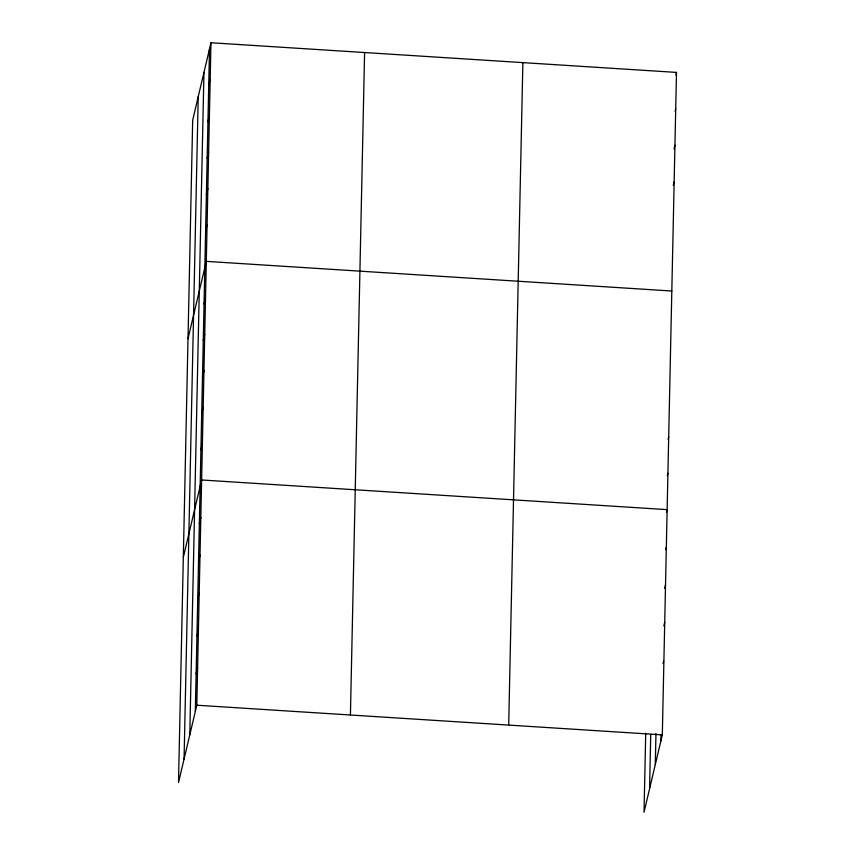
<?xml version="1.0" encoding="UTF-8"?>
<svg xmlns="http://www.w3.org/2000/svg" width="855" height="855" viewBox="0 0 855 855"><rect width="100%" height="100%" fill="white"/><g stroke="black" fill="none" stroke-linecap="round" stroke-linejoin="round"><path stroke-width="1.28" d="M184.06 759.112L198.232 96.647M189.778 734.915L203.95 72.451M195.325 711.435L209.507 48.97M210.971 42.75L192.685 120.128L178.503 782.592L196.8 705.215L210.971 42.75L676.497 72.408L662.315 734.873L644.029 812.25L645.717 733.291M350.422 715.004L364.593 52.54M508.693 725.083L522.875 62.618M649.576 788.77L650.74 734.402M655.293 764.573L655.956 733.505M660.84 741.093L660.979 734.627M208.727 85.404L210.191 79.184M207.947 121.848L209.411 115.617M207.167 158.282L208.631 152.062M206.386 194.716L207.851 188.495M205.606 231.149L207.081 224.929M188.004 338.74L206.301 261.363L671.816 291.021M204.046 304.027L205.521 297.797M203.266 340.461L204.74 334.23M202.485 376.895L203.96 370.675M201.705 413.328L203.18 407.108M200.925 449.762L202.4 443.542M183.323 557.353L201.62 479.976L667.135 509.633L666.547 512.124M199.343 523.741L200.818 517.521M198.542 561.275L200.006 555.055M197.74 598.821L199.204 592.601M196.928 636.355L198.403 630.135M196.126 673.9L197.601 667.68M675.91 74.898L676.497 72.408M675.129 111.332L675.717 108.842M674.05 149.016L674.937 145.275M673.27 185.45L674.157 181.72M668.108 439.256L668.696 436.766M667.327 475.69L667.915 473.2M665.746 549.669L666.334 547.179M664.645 588.443L665.532 584.713M663.843 625.988L664.73 622.258M663.042 663.523L663.63 661.043M196.8 705.215L662.315 734.873"/></g></svg>
